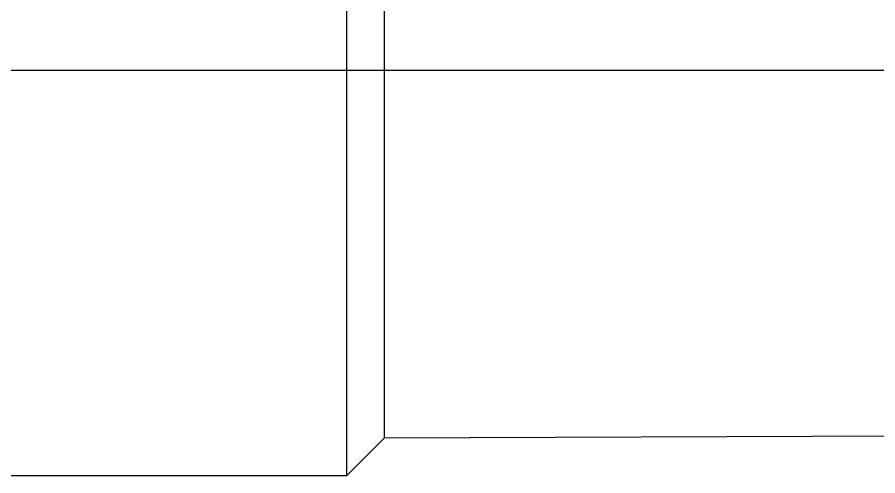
# Model space of a CAD drawing. Header units: millimetres. Extents: x -1292 to 2253, y 326 to 453.
# Drawn here: x 2092.6732 to 2092.7325, y 359.9182 to 359.9498 of the extents above; entities that cross this region are included whole.
import ezdxf

# ---------------------------------------------------------------- set-up
doc = ezdxf.new("R2010")
doc.units = ezdxf.units.MM
doc.header["$LTSCALE"] = 0.5
doc.linetypes.add('HIDDENX2', pattern=[0.75, 0.5, -0.25])
doc.layers.add('Eixo', color=4, linetype='HIDDENX2')
doc.layers.add('Esgoto', color=5, linetype='ByLayer')

msp = doc.modelspace()

# ---------------------------------------------------------------- linework, layer by layer
at = {"layer": 'Eixo'}
msp.add_line((2092.64271, 359.946171), (2092.77703, 359.946171), dxfattribs=at)
at = {"layer": 'Esgoto', "color": 2}
for p, q in [((2092.695867, 359.972367), (2092.695868, 359.918224)), ((2092.698468, 359.971431), (2092.698469, 359.920825)), ((2092.698469, 359.920825), (2092.695868, 359.918224)), ((2092.747246, 359.921011), (2092.698469, 359.920825)), ((2092.695868, 359.918224), (2092.660549, 359.918224))]:
    msp.add_line(p, q, dxfattribs=at)

doc.saveas('drawing.dxf')
